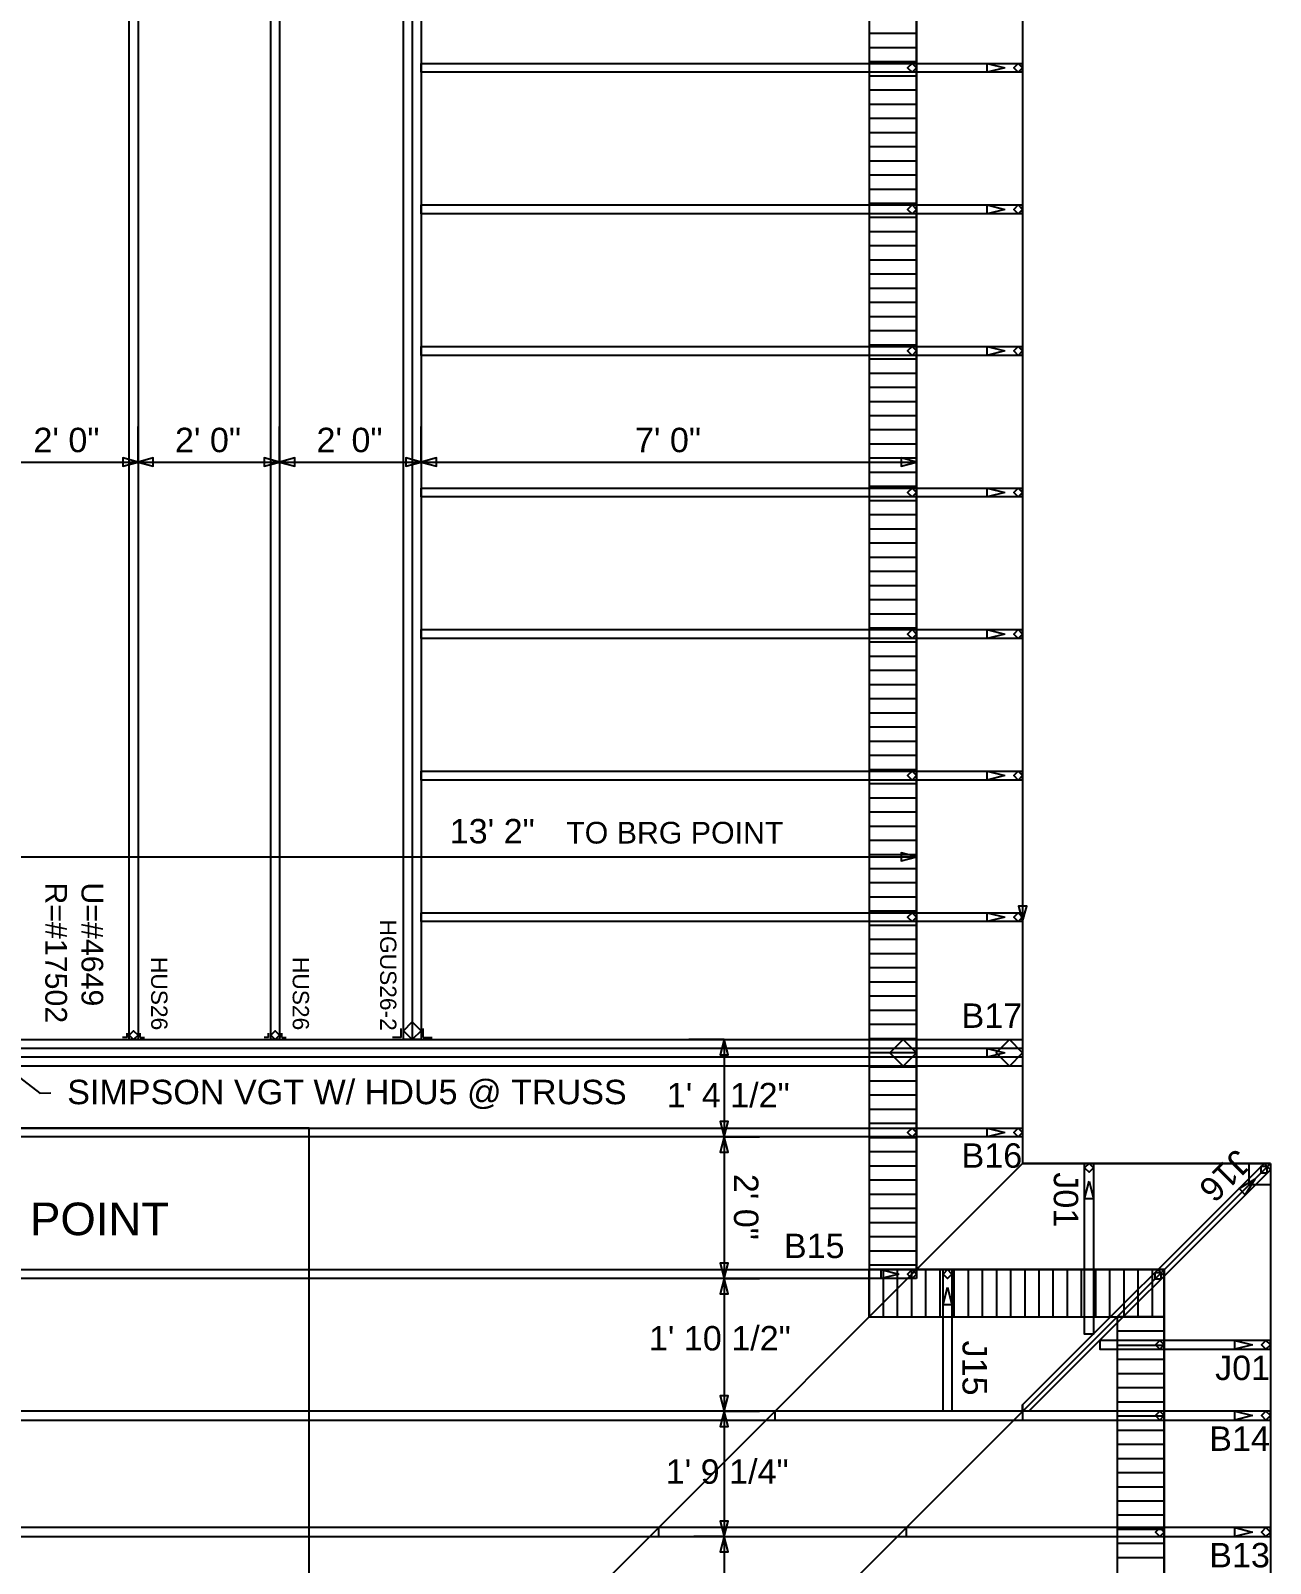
# Model space of a CAD drawing. Header units: inches. Extents: x -25328 to 8149, y -5530 to 4336.
# Drawn here: x 1733.8 to 1944.1, y 2535.3 to 2795.1 of the extents above; entities that cross this region are included whole.
import ezdxf

# ---------------------------------------------------------------- set-up
doc = ezdxf.new("R2010")
doc.units = ezdxf.units.IN
doc.header["$LTSCALE"] = 16
doc.header["$MEASUREMENT"] = 0
doc.layers.get('0').update_dxf_attribs({"linetype": 'CONTINUOUS'})
for name, color, linetype in [('1st_Floor_Labels_Connector', 7, 'CONTINUOUS'), ('1st_Floor_Labels_Engineering_Mem', 7, 'CONTINUOUS'), ('1st_Floor_Objects_CAD_Objects', 7, 'CONTINUOUS'), ('1st_Floor_Objects_Connectors', 7, 'CONTINUOUS'), ('1st_Floor_Objects_Dimensions', 7, 'CONTINUOUS'), ('1st_Floor_Objects_Planes', 7, 'CONTINUOUS'), ('1st_Floor_Objects_Roof_Framing', 40, 'CONTINUOUS'), ('1st_Floor_Objects_Roof_Truss', 40, 'CONTINUOUS'), ('1st_Floor_Objects_Roof_Truss_Pro', 7, 'CONTINUOUS'), ('1st_Floor_Objects_Walls', 7, 'CONTINUOUS'), ('DIM', 5, 'CONTINUOUS')]:
    doc.layers.add(name, color=color, linetype=linetype)
doc.styles.add('ARIAL', font='arial.ttf', dxfattribs={"height": 13.333333})
doc.styles.add('PAYTAS RM', font='romans.shx', dxfattribs={"width": 0.7, "height": 4.5})
doc.dimstyles.new('DIM- PAYTAS', dxfattribs={"dimscale": 48, "dimtxt": 0.1, "dimasz": 0.0625, "dimexe": 0.125, "dimexo": 0.125, "dimgap": 0.125, "dimtad": 1, "dimdec": 1, "dimzin": 3, "dimdsep": 46, "dimlunit": 4, "dimtxsty": 'PAYTAS RM', "dimblk": 'ARCHTICK', "dimcen": 0.09, "dimdle": 0.125, "dimclrd": 5, "dimclre": 5, "dimclrt": 11, "dimadec": 0, "dimazin": 0, "dimtfac": 1, "dimtdec": 1, "dimtofl": 0, "dimtmove": 2, "dimatfit": 3, "dimfxl": 0, "dimfrac": 2, "dimtolj": 1, "dimtzin": 3, "dimarcsym": 0})

# ---------------------------------------------------------------- blocks, each defined once
blk = doc.blocks.new('_ArchTick')
at = {"color": 0, "linetype": 'ByBlock', "const_width": 0.15}
blk.add_lwpolyline([(-0.5, -0.5), (0.5, 0.5)], dxfattribs=at)

msp = doc.modelspace()

# ---------------------------------------------------------------- linework, layer by layer
at = {"layer": '1st_Floor_Labels_Engineering_Mem', "color": 7}
msp.add_line((1902.05628768, 3124.08641558), (1902.05633918, 2644.08641558), dxfattribs=at)
msp.add_lwpolyline([(1902.05633918, 2644.08641558), (1902.75083676, 2646.67831927), (1901.36184016, 2646.67831927), (1902.05633918, 2644.08641558)], close=True, dxfattribs=at).dxf.unprotected_set("ltscale", 0)
at = {"layer": '1st_Floor_Objects_CAD_Objects', "color": 7}
for p, q in [((1781.05635157, 2609.0864461), (1685.05636302, 2609.0864461)), ((1781.05635157, 2463.5864461), (1781.05635157, 2609.0864461))]:
    msp.add_line(p, q, dxfattribs=at)
at = {"layer": '1st_Floor_Objects_Connectors', "color": 7}
for p, q in [((1750.19633952, 2624.44643145), (1750.19633952, 2625.19643145)), ((1752.41634456, 2624.44643145), (1752.41634456, 2625.19643145)), ((1774.19633952, 2624.44643145), (1774.19633952, 2625.19643145)), ((1776.41634456, 2624.44643145), (1776.41634456, 2625.19643145)), ((1796.69632808, 2624.44643145), (1796.69632808, 2625.94643145)), ((1800.41632167, 2624.44643145), (1800.41632167, 2625.94643145)), ((1750.19633952, 2624.44643145), (1749.44633952, 2624.44643145)), ((1752.41634456, 2624.44643145), (1753.166356, 2624.44643145)), ((1774.19633952, 2624.44643145), (1773.44633952, 2624.44643145)), ((1776.41634456, 2624.44643145), (1777.166356, 2624.44643145)), ((1796.69632808, 2624.44643145), (1795.19632808, 2624.44643145)), ((1800.41632167, 2624.44643145), (1801.91632167, 2624.44643145))]:
    msp.add_line(p, q, dxfattribs=at)
at = {"layer": '1st_Floor_Objects_Dimensions', "color": 7}
for p, q in [((1752.05634776, 2722.00337725), (1752.05634776, 2728.00342303)), ((1752.05634776, 2722.00337725), (1752.05634776, 2728.00342303)), ((1776.05634776, 2722.00337725), (1776.05634776, 2728.00342303)), ((1776.05634776, 2722.00337725), (1776.05634776, 2728.00342303)), ((1800.05632487, 2722.00337725), (1800.05632487, 2728.00342303)), ((1800.05632487, 2722.00337725), (1800.05632487, 2728.00342303)), ((1884.05633059, 2722.00337725), (1884.05633059, 2728.00342303)), ((1728.05634776, 2722.00337725), (1752.05634776, 2722.00337725)), ((1752.05634776, 2722.00337725), (1752.05634776, 2716.00337725)), ((1752.05634776, 2722.00337725), (1752.05634776, 2716.00337725)), ((1752.05634776, 2722.00337725), (1776.05634776, 2722.00337725)), ((1776.05634776, 2722.00337725), (1776.05634776, 2716.00337725)), ((1776.05634776, 2722.00337725), (1776.05634776, 2716.00337725)), ((1776.05634776, 2722.00337725), (1800.05632487, 2722.00337725)), ((1800.05632487, 2722.00337725), (1800.05632487, 2716.00337725)), ((1800.05632487, 2722.00337725), (1800.05632487, 2716.00337725)), ((1800.05632487, 2722.00337725), (1884.05633059, 2722.00337725)), ((1884.05633059, 2722.00337725), (1884.05633059, 2716.00337725)), ((1884.05634776, 2655.06528216), (1884.05634776, 2661.06528216)), ((1726.05024424, 2655.06528216), (1884.05634776, 2655.06528216)), ((1884.05634776, 2655.06528216), (1884.05634776, 2625.5864461)), ((1851.43749324, 2624.0864461), (1845.43750468, 2624.0864461)), ((1851.43749324, 2624.0864461), (1857.43749324, 2624.0864461)), ((1851.43749324, 2624.0864461), (1851.43749324, 2607.5864461)), ((1851.43749324, 2607.5864461), (1845.43749324, 2607.5864461)), ((1851.43749324, 2607.5864461), (1845.43749324, 2607.5864461)), ((1851.43749324, 2607.5864461), (1857.43749324, 2607.5864461)), ((1851.43749324, 2607.5864461), (1851.43749324, 2583.5864461)), ((1851.43749324, 2607.5864461), (1857.43749324, 2607.5864461)), ((1851.43749324, 2583.5864461), (1845.43749324, 2583.5864461)), ((1851.43749324, 2583.5864461), (1845.43749324, 2583.5864461)), ((1851.43749324, 2583.5864461), (1857.43749324, 2583.5864461)), ((1851.43749324, 2583.5864461), (1851.43749324, 2561.0864461)), ((1851.43749324, 2583.5864461), (1857.43749324, 2583.5864461)), ((1851.43749324, 2561.0864461), (1845.43749324, 2561.0864461)), ((1851.43749324, 2561.0864461), (1845.43749324, 2561.0864461)), ((1851.43749324, 2561.0864461), (1857.43749324, 2561.0864461)), ((1851.43749324, 2561.0864461), (1851.43749324, 2539.83643847)), ((1851.43749324, 2561.0864461), (1857.43749324, 2561.0864461)), ((1851.43749324, 2539.83643847), (1846.30627719, 2539.83643847)), ((1851.43749324, 2539.83643847), (1846.30627719, 2539.83643847)), ((1851.43749324, 2539.83643847), (1857.43749324, 2539.83643847)), ((1851.43749324, 2539.83643847), (1851.43749324, 2508.83645373)), ((1851.43749324, 2539.83643847), (1857.43749324, 2539.83643847))]:
    msp.add_line(p, q, dxfattribs=at)
for points in [[(1752.05634776, 2722.00337725), (1749.46444407, 2722.6978963), (1749.46444407, 2721.30885821), (1752.05634776, 2722.00337725)], [(1752.05634776, 2722.00337725), (1754.64825145, 2721.30885821), (1754.64825145, 2722.6978963), (1752.05634776, 2722.00337725)], [(1776.05634776, 2722.00337725), (1773.46444407, 2722.6978963), (1773.46444407, 2721.30885821), (1776.05634776, 2722.00337725)], [(1776.05634776, 2722.00337725), (1778.64825145, 2721.30885821), (1778.64825145, 2722.6978963), (1776.05634776, 2722.00337725)], [(1800.05632487, 2722.00337725), (1797.46442118, 2722.6978963), (1797.46442118, 2721.30885821), (1800.05632487, 2722.00337725)], [(1800.05632487, 2722.00337725), (1802.64822856, 2721.30885821), (1802.64822856, 2722.6978963), (1800.05632487, 2722.00337725)], [(1884.05633059, 2722.00337725), (1881.46442977, 2722.6978963), (1881.46442977, 2721.30885821), (1884.05633059, 2722.00337725)], [(1884.05634776, 2655.06528216), (1881.46444693, 2655.7598012), (1881.46444693, 2654.37076312), (1884.05634776, 2655.06528216)], [(1851.43749324, 2624.0864461), (1850.74299708, 2621.49454241), (1852.13198939, 2621.49454241), (1851.43749324, 2624.0864461)], [(1851.43749324, 2607.5864461), (1852.13198939, 2610.17834979), (1850.74299708, 2610.17834979), (1851.43749324, 2607.5864461)], [(1851.43749324, 2607.5864461), (1850.74299708, 2604.99454241), (1852.13198939, 2604.99454241), (1851.43749324, 2607.5864461)], [(1851.43749324, 2583.5864461), (1852.13198939, 2586.17834979), (1850.74299708, 2586.17834979), (1851.43749324, 2583.5864461)], [(1851.43749324, 2583.5864461), (1850.74299708, 2580.99454241), (1852.13198939, 2580.99454241), (1851.43749324, 2583.5864461)], [(1851.43749324, 2561.0864461), (1852.13198939, 2563.67834979), (1850.74299708, 2563.67834979), (1851.43749324, 2561.0864461)], [(1851.43749324, 2561.0864461), (1850.74299708, 2558.49454241), (1852.13198939, 2558.49454241), (1851.43749324, 2561.0864461)], [(1851.43749324, 2539.83643847), (1852.13198939, 2542.42834216), (1850.74299708, 2542.42834216), (1851.43749324, 2539.83643847)], [(1851.43749324, 2539.83643847), (1850.74299708, 2537.24453478), (1852.13198939, 2537.24453478), (1851.43749324, 2539.83643847)]]:
    msp.add_lwpolyline(points, close=True, dxfattribs=at).dxf.unprotected_set("ltscale", 0)
at = {"layer": '1st_Floor_Objects_Planes', "color": 70}
for p, q in [((1902.05626765, 3303.08629351), (1902.0563449, 2603.08649188)), ((1902.05627051, 3303.08620196), (1902.0563449, 2603.0864461)), ((1902.0563449, 2603.08649188), (1744.05605784, 2445.08622485)), ((1902.05631915, 2603.08649188), (1745.05636302, 2446.08655291)), ((1766.05642024, 2425.08648425), (1944.05634776, 2603.0864461)), ((1766.05644313, 2425.08650714), (1944.0563449, 2603.0864461)), ((1944.0563449, 2603.0864461), (1902.05631915, 2603.08649188)), ((1902.05637065, 2603.0864461), (1944.0563778, 2603.0864461)), ((1944.05634776, 2603.0864461), (1944.05639497, 2147.08646613)), ((1944.05634776, 2603.0864461), (1944.05639211, 2147.08647757))]:
    msp.add_line(p, q, dxfattribs=at)
at = {"layer": '1st_Floor_Objects_Planes', "color": 7}
for p, q in [((1884.05627337, 3285.08620196), (1884.05634776, 2585.0864461)), ((1884.05638781, 2585.0864461), (1926.05639354, 2585.0864461)), ((1926.05634848, 2585.0864461), (1926.05639354, 2165.08646899))]:
    msp.add_line(p, q, dxfattribs=at)
at = {"layer": '1st_Floor_Objects_Roof_Framing', "color": 40}
for points in [[(1884.05632773, 2788.83646136), (1883.30632773, 2789.58646136), (1882.55632773, 2788.83646136), (1883.30632773, 2788.08646136)], [(1899.05632487, 2788.83646136), (1896.05632487, 2788.08646136), (1896.05632487, 2789.58646136)], [(1902.05632487, 2788.83646136), (1901.30632487, 2789.58646136), (1900.55632487, 2788.83646136), (1901.30632487, 2788.08646136)], [(1884.05633059, 2764.83646136), (1883.30633059, 2765.58646136), (1882.55633059, 2764.83646136), (1883.30633059, 2764.08646136)], [(1899.05632773, 2764.83646136), (1896.05632773, 2764.08646136), (1896.05632773, 2765.58646136)], [(1902.05632773, 2764.83646136), (1901.30632773, 2765.58646136), (1900.55632773, 2764.83646136), (1901.30632773, 2764.08646136)], [(1884.05633345, 2740.83646136), (1883.30633345, 2741.58646136), (1882.55633345, 2740.83646136), (1883.30633345, 2740.08646136)], [(1899.05633059, 2740.83646136), (1896.05633059, 2740.08646136), (1896.05633059, 2741.58646136)], [(1902.05633059, 2740.83646136), (1901.30633059, 2741.58646136), (1900.55633059, 2740.83646136), (1901.30633059, 2740.08646136)], [(1884.05633632, 2716.83646136), (1883.30633632, 2717.58646136), (1882.55633632, 2716.83646136), (1883.30633632, 2716.08646136)], [(1899.05633345, 2716.83646136), (1896.05633345, 2716.08646136), (1896.05633345, 2717.58646136)], [(1902.05633345, 2716.83646136), (1901.30633345, 2717.58646136), (1900.55633345, 2716.83646136), (1901.30633345, 2716.08646136)], [(1884.05633632, 2692.83646136), (1883.30633632, 2693.58646136), (1882.55633632, 2692.83646136), (1883.30633632, 2692.08646136)], [(1899.05633632, 2692.83646136), (1896.05633632, 2692.08646136), (1896.05633632, 2693.58646136)], [(1902.05633632, 2692.83646136), (1901.30633632, 2693.58646136), (1900.55633632, 2692.83646136), (1901.30633632, 2692.08646136)], [(1884.05633918, 2668.83646136), (1883.30633918, 2669.58646136), (1882.55633918, 2668.83646136), (1883.30633918, 2668.08646136)], [(1899.05633918, 2668.83646136), (1896.05633918, 2668.08646136), (1896.05633918, 2669.58646136)], [(1902.05633918, 2668.83646136), (1901.30633918, 2669.58646136), (1900.55633918, 2668.83646136), (1901.30633918, 2668.08646136)], [(1884.05634204, 2644.83646136), (1883.30634204, 2645.58646136), (1882.55634204, 2644.83646136), (1883.30634204, 2644.08646136)], [(1899.05633918, 2644.83646136), (1896.05633918, 2644.08646136), (1896.05633918, 2645.58646136)], [(1902.05633918, 2644.83646136), (1901.30633918, 2645.58646136), (1900.55633918, 2644.83646136), (1901.30633918, 2644.08646136)], [(1751.30633632, 2624.0864461), (1750.55632487, 2624.8364461), (1751.30633632, 2625.5864461), (1752.05634776, 2624.8364461)], [(1775.30633632, 2624.0864461), (1774.55632487, 2624.8364461), (1775.30633632, 2625.5864461), (1776.05634776, 2624.8364461)], [(1798.55631343, 2624.0864461), (1797.05631343, 2625.5864461), (1798.55631343, 2627.0864461), (1800.05631343, 2625.5864461)], [(1884.0563449, 2621.8364461), (1881.8063449, 2624.0864461), (1879.5563449, 2621.8364461), (1881.8063449, 2619.5864461)], [(1899.05634204, 2621.8364461), (1896.05634204, 2621.0864461), (1896.05634204, 2622.5864461)], [(1902.05634204, 2621.8364461), (1899.80634204, 2624.0864461), (1897.55634204, 2621.8364461), (1899.80634204, 2619.5864461)], [(1884.0563449, 2608.3364461), (1883.3063449, 2609.0864461), (1882.5563449, 2608.3364461), (1883.3063449, 2607.5864461)], [(1899.0563449, 2608.3364461), (1896.0563449, 2607.5864461), (1896.0563449, 2609.0864461)], [(1902.0563449, 2608.3364461), (1901.3063449, 2609.0864461), (1900.5563449, 2608.3364461), (1901.3063449, 2607.5864461)], [(1913.30634919, 2603.0864461), (1912.55634919, 2602.3364461), (1913.30634919, 2601.5864461), (1914.05634919, 2602.3364461)], [(1944.05635062, 2603.0864461), (1944.05635062, 2599.48645526), (1940.45635119, 2599.48645526), (1940.45635119, 2603.0864461)], [(1943.52595845, 2602.55612689), (1942.46529713, 2602.55612689), (1942.46527425, 2601.49539691), (1943.52598134, 2601.49539691)], [(1913.30634919, 2600.0864461), (1914.05634919, 2597.0864461), (1912.55634919, 2597.0864461)], [(1941.40466157, 2600.43480425), (1939.81370107, 2597.78316241), (1938.75303975, 2598.84384661)], [(1881.05634776, 2584.3364461), (1878.05634776, 2583.5864461), (1878.05634776, 2585.0864461)], [(1884.05634776, 2584.3364461), (1883.30634776, 2585.0864461), (1882.55634776, 2584.3364461), (1883.30634776, 2583.5864461)], [(1889.30637065, 2585.0864461), (1888.55637065, 2584.3364461), (1889.30637065, 2583.5864461), (1890.05637065, 2584.3364461)], [(1925.5260057, 2584.55612689), (1924.46529874, 2584.55612689), (1924.46527586, 2583.49539691), (1925.52598281, 2583.49544268)], [(1889.30637065, 2582.0864461), (1890.05637065, 2579.0864461), (1888.55637065, 2579.0864461)], [(1926.05634976, 2572.3364461), (1925.30634973, 2573.0864461), (1924.55634973, 2572.3364461), (1925.30634973, 2571.5864461)], [(1941.05635062, 2572.3364461), (1938.05635062, 2571.5864461), (1938.05635062, 2573.0864461)], [(1944.05635062, 2572.3364461), (1943.30635062, 2573.0864461), (1942.55635062, 2572.3364461), (1943.30635062, 2571.5864461)], [(1926.05635105, 2560.3364461), (1925.30635107, 2561.0864461), (1924.55635098, 2560.3364461), (1925.30635107, 2559.5864461)], [(1941.05635205, 2560.3364461), (1938.05635205, 2559.5864461), (1938.05635205, 2561.0864461)], [(1944.05635205, 2560.3364461), (1943.30635205, 2561.0864461), (1942.55635205, 2560.3364461), (1943.30635205, 2559.5864461)], [(1926.05635317, 2540.58643847), (1925.30635321, 2541.33643847), (1924.55635312, 2540.58643847), (1925.30635321, 2539.83643847)], [(1941.05635491, 2540.58643847), (1938.05635491, 2539.83643847), (1938.05635491, 2541.33643847)], [(1944.05635491, 2540.58643847), (1943.30635491, 2541.33643847), (1942.55635491, 2540.58643847), (1943.30635491, 2539.83643847)]]:
    msp.add_lwpolyline(points, close=True, dxfattribs=at).dxf.unprotected_set("ltscale", 0)
at = {"layer": '1st_Floor_Objects_Roof_Framing', "color": 7}
msp.add_lwpolyline([(1781.05635157, 2609.0864461), (1685.05636302, 2609.0864461), (1685.05636302, 2463.5864461), (1781.05635157, 2463.5864461)], close=True, dxfattribs=at).dxf.unprotected_set("ltscale", 0)
at = {"layer": '1st_Floor_Objects_Roof_Truss', "color": 40}
for p, q in [((1798.55627909, 3133.08595782), (1798.55632487, 2624.0864461)), ((1800.05631343, 2788.08646136), (1800.05631343, 2789.58646136)), ((1800.05631343, 2788.08646136), (1800.05631343, 2789.58646136)), ((1884.05632773, 2788.08646136), (1884.05632773, 2789.58646136)), ((1902.05632487, 2788.08646136), (1902.05632487, 2789.58646136)), ((1800.05631343, 2764.08646136), (1800.05631343, 2765.58646136)), ((1800.05631343, 2764.08646136), (1800.05631343, 2765.58646136)), ((1884.05633059, 2764.08646136), (1884.05633059, 2765.58646136)), ((1902.05632773, 2764.08646136), (1902.05632773, 2765.58646136)), ((1800.05631343, 2740.08646136), (1800.05631343, 2741.58646136)), ((1800.05631343, 2740.08646136), (1800.05631343, 2741.58646136)), ((1884.05633345, 2740.08646136), (1884.05633345, 2741.58646136)), ((1902.05633059, 2740.08646136), (1902.05633059, 2741.58646136)), ((1800.05632487, 2716.08646136), (1800.05632487, 2717.58646136)), ((1800.05632487, 2716.08646136), (1800.05632487, 2717.58646136)), ((1884.05633632, 2716.08646136), (1884.05633632, 2717.58646136)), ((1902.05633345, 2716.08646136), (1902.05633345, 2717.58646136)), ((1800.05632487, 2692.08646136), (1800.05632487, 2693.58646136)), ((1800.05632487, 2692.08646136), (1800.05632487, 2693.58646136)), ((1884.05633632, 2692.08646136), (1884.05633632, 2693.58646136)), ((1902.05633632, 2692.08646136), (1902.05633632, 2693.58646136)), ((1800.05632487, 2668.08646136), (1800.05632487, 2669.58646136)), ((1800.05632487, 2668.08646136), (1800.05632487, 2669.58646136)), ((1884.05633918, 2668.08646136), (1884.05633918, 2669.58646136)), ((1902.05633918, 2668.08646136), (1902.05633918, 2669.58646136)), ((1800.05632487, 2644.08646136), (1800.05632487, 2645.58646136)), ((1800.05632487, 2644.08646136), (1800.05632487, 2645.58646136)), ((1884.05634204, 2644.08646136), (1884.05634204, 2645.58646136)), ((1902.05633918, 2644.08646136), (1902.05633918, 2645.58646136)), ((1902.05634204, 2622.5864461), (1590.05691996, 2622.5864461)), ((1752.05634776, 2624.0864461), (1750.55633632, 2624.0864461)), ((1752.05634776, 2624.0864461), (1750.55633632, 2624.0864461)), ((1776.05634776, 2624.0864461), (1774.55633632, 2624.0864461)), ((1776.05634776, 2624.0864461), (1774.55633632, 2624.0864461)), ((1798.55632487, 2624.0864461), (1797.05632487, 2624.0864461)), ((1798.55632487, 2624.0864461), (1797.05632487, 2624.0864461)), ((1800.05632487, 2624.0864461), (1798.55632487, 2624.0864461)), ((1800.05632487, 2624.0864461), (1798.55632487, 2624.0864461)), ((1902.05634204, 2621.0864461), (1590.05691996, 2621.0864461)), ((1944.05632344, 2602.0257619), (1942.99561921, 2603.08649188)), ((1890.05637065, 2585.0864461), (1888.55637065, 2585.0864461)), ((1890.05637065, 2585.0864461), (1888.55637065, 2585.0864461)), ((1926.05630198, 2584.0257619), (1924.99561769, 2585.08649188)), ((1902.05628768, 2562.14717608), (1902.05633059, 2561.0864461)), ((1902.05628768, 2562.14717608), (1902.05633059, 2561.0864461)), ((1860.05626193, 2561.0864461), (1860.05626193, 2559.5864461)), ((1860.05626193, 2561.0864461), (1860.05626193, 2559.5864461)), ((1890.05637065, 2561.0864461), (1888.55637065, 2561.0864461)), ((1890.05637065, 2561.0864461), (1888.55637065, 2561.0864461)), ((1903.11699334, 2561.0864461), (1902.05633059, 2561.0864461)), ((1903.11699334, 2561.0864461), (1902.05633059, 2561.0864461)), ((1902.05636493, 2561.0864461), (1902.05636493, 2559.5864461)), ((1902.05636493, 2561.0864461), (1902.05636493, 2559.5864461)), ((1840.30627719, 2541.33643847), (1840.30627719, 2539.83643847)), ((1840.30627719, 2541.33643847), (1840.30627719, 2539.83643847)), ((1882.30638018, 2541.33643847), (1882.30638018, 2539.83643847)), ((1882.30638018, 2541.33643847), (1882.30638018, 2539.83643847))]:
    msp.add_line(p, q, dxfattribs=at)
for points in [[(1752.05630198, 3133.08595782), (1752.05634776, 2624.0864461), (1751.30634776, 2624.0864461), (1750.55634776, 2624.0864461), (1750.55630198, 3133.08595782), (1751.30630198, 3133.08595782)], [(1776.05630198, 3133.08595782), (1776.05634776, 2624.0864461), (1775.30634776, 2624.0864461), (1774.55634776, 2624.0864461), (1774.55630198, 3133.08595782), (1775.30630198, 3133.08595782)], [(1800.05627909, 3133.08595782), (1800.05632487, 2624.0864461), (1798.55632487, 2624.0864461), (1797.05632487, 2624.0864461), (1797.05627909, 3133.08595782), (1798.55627909, 3133.08595782)], [(1902.05632487, 2788.08646136), (1800.05631343, 2788.08646136), (1800.05631343, 2788.83646136), (1800.05631343, 2789.58646136), (1902.05632487, 2789.58646136), (1902.05632487, 2788.83646136)], [(1902.05632773, 2764.08646136), (1800.05631343, 2764.08646136), (1800.05631343, 2764.83646136), (1800.05631343, 2765.58646136), (1902.05632773, 2765.58646136), (1902.05632773, 2764.83646136)], [(1902.05633059, 2740.08646136), (1800.05631343, 2740.08646136), (1800.05631343, 2740.83646136), (1800.05631343, 2741.58646136), (1902.05633059, 2741.58646136), (1902.05633059, 2740.83646136)], [(1902.05633345, 2716.08646136), (1800.05632487, 2716.08646136), (1800.05632487, 2716.83646136), (1800.05632487, 2717.58646136), (1902.05633345, 2717.58646136), (1902.05633345, 2716.83646136)], [(1902.05633632, 2692.08646136), (1800.05632487, 2692.08646136), (1800.05632487, 2692.83646136), (1800.05632487, 2693.58646136), (1902.05633632, 2693.58646136), (1902.05633632, 2692.83646136)], [(1902.05633918, 2668.08646136), (1800.05632487, 2668.08646136), (1800.05632487, 2668.83646136), (1800.05632487, 2669.58646136), (1902.05633918, 2669.58646136), (1902.05633918, 2668.83646136)], [(1902.05633918, 2644.08646136), (1800.05632487, 2644.08646136), (1800.05632487, 2644.83646136), (1800.05632487, 2645.58646136), (1902.05633918, 2645.58646136), (1902.05633918, 2644.83646136)], [(1902.05634204, 2619.5864461), (1590.05691996, 2619.5864461), (1590.05691996, 2621.8364461), (1590.05691996, 2624.0864461), (1902.05634204, 2624.0864461), (1902.05634204, 2621.8364461)], [(1902.0563449, 2607.5864461), (1590.05691996, 2607.5864461), (1590.05691996, 2608.3364461), (1590.05691996, 2609.0864461), (1902.0563449, 2609.0864461), (1902.0563449, 2608.3364461)], [(1944.05632344, 2602.02580767), (1903.11695329, 2561.0864461), (1902.05629054, 2561.0864461), (1902.05627051, 2562.1471303), (1942.99566212, 2603.08649188), (1943.5259842, 2602.55612689)], [(1884.05634776, 2583.5864461), (1590.05689708, 2583.5864461), (1590.05689708, 2584.3364461), (1590.05689708, 2585.0864461), (1884.05634776, 2585.0864461), (1884.05634776, 2584.3364461)], [(1890.05637065, 2585.0864461), (1890.05637065, 2561.0864461), (1889.30637065, 2561.0864461), (1888.55637065, 2561.0864461), (1888.55637065, 2585.0864461), (1889.30637065, 2585.0864461)], [(1944.05635205, 2561.0864461), (1564.05690471, 2561.0864461), (1564.05690471, 2560.3364461), (1564.05690471, 2559.5864461), (1944.05635205, 2559.5864461), (1944.05635205, 2560.3364461)], [(1944.05635491, 2541.33643847), (1564.05690471, 2541.33643847), (1564.05690471, 2540.58643847), (1564.05690471, 2539.83643847), (1944.05635491, 2539.83643847), (1944.05635491, 2540.58643847)]]:
    msp.add_lwpolyline(points, close=True, dxfattribs=at).dxf.unprotected_set("ltscale", 0)
at = {"layer": '1st_Floor_Objects_Roof_Truss_Pro', "color": 7}
for p, q in [((1914.05634919, 2603.0864461), (1912.55634919, 2603.0864461)), ((1914.05634919, 2585.0864461), (1912.55634919, 2585.0864461)), ((1914.05634919, 2574.14717608), (1912.55634919, 2574.14717608)), ((1914.05634919, 2574.14717608), (1912.55634919, 2574.14717608)), ((1915.11697474, 2573.0864461), (1915.11697474, 2571.5864461)), ((1915.11697474, 2573.0864461), (1915.11697474, 2571.5864461)), ((1926.05634976, 2573.0864461), (1926.05634976, 2571.5864461)), ((1944.05635062, 2573.0864461), (1944.05635062, 2571.5864461))]:
    msp.add_line(p, q, dxfattribs=at)
for points in [[(1914.05634919, 2603.0864461), (1914.05634919, 2574.14717608), (1913.30634919, 2574.14717608), (1912.55634919, 2574.14717608), (1912.55634919, 2603.0864461), (1913.30634919, 2603.0864461)], [(1944.05635062, 2573.0864461), (1915.11697474, 2573.0864461), (1915.11697474, 2572.3364461), (1915.11697474, 2571.5864461), (1944.05635062, 2571.5864461), (1944.05635062, 2572.3364461)]]:
    msp.add_lwpolyline(points, close=True, dxfattribs=at).dxf.unprotected_set("ltscale", 0)
at = {"layer": '1st_Floor_Objects_Walls', "color": 7}
for p, q in [((1876.05632678, 2794.69093829), (1884.05632773, 2794.69093829)), ((1876.05632678, 2792.29092913), (1884.05632773, 2792.29092913)), ((1876.05632678, 2789.89091998), (1884.05632773, 2789.89091998)), ((1876.05632678, 2787.49091082), (1884.05633059, 2787.49091082)), ((1876.05632678, 2785.09090167), (1884.05633059, 2785.09090167)), ((1876.05632678, 2782.69089251), (1884.05633059, 2782.69089251)), ((1876.05632678, 2780.29088336), (1884.05633059, 2780.29088336)), ((1876.05632678, 2777.8908742), (1884.05633059, 2777.8908742)), ((1876.05632678, 2775.49086505), (1884.05633059, 2775.49086505)), ((1876.05632678, 2773.09085589), (1884.05633059, 2773.09085589)), ((1876.0563325, 2770.69084674), (1884.05633059, 2770.69084674)), ((1876.0563325, 2768.29083758), (1884.05633059, 2768.29083758)), ((1876.0563325, 2765.89082842), (1884.05633059, 2765.89082842)), ((1876.0563325, 2763.49081927), (1884.05633059, 2763.49081927)), ((1876.0563325, 2761.09081011), (1884.05633059, 2761.09081011)), ((1876.0563325, 2758.69080096), (1884.05633059, 2758.69080096)), ((1876.0563325, 2756.2907918), (1884.05633059, 2756.2907918)), ((1876.0563325, 2753.89078265), (1884.05633059, 2753.89078265)), ((1876.0563325, 2751.49077349), (1884.05633059, 2751.49077349)), ((1876.0563325, 2749.09076434), (1884.05633345, 2749.09076434)), ((1876.0563325, 2746.69075518), (1884.05633345, 2746.69075518)), ((1876.0563325, 2744.29074603), (1884.05633345, 2744.29074603)), ((1876.0563325, 2741.89073687), (1884.05633345, 2741.89073687)), ((1876.0563325, 2739.49072772), (1884.05633345, 2739.49072772)), ((1876.0563325, 2737.09071856), (1884.05633345, 2737.09071856)), ((1876.0563325, 2734.69070941), (1884.05633345, 2734.69070941)), ((1876.0563325, 2732.29070025), (1884.05633345, 2732.29070025)), ((1876.0563325, 2729.8906911), (1884.05633345, 2729.8906911)), ((1876.0563325, 2727.49068194), (1884.05633632, 2727.49068194)), ((1876.0563325, 2725.09067278), (1884.05633632, 2725.09067278)), ((1876.0563325, 2722.69066363), (1884.05633632, 2722.69066363)), ((1876.0563325, 2720.29065447), (1884.05633632, 2720.29065447)), ((1876.0563325, 2717.89064532), (1884.05633632, 2717.89064532)), ((1876.05633822, 2715.49063616), (1884.05633632, 2715.49063616)), ((1876.05633822, 2713.09062701), (1884.05633632, 2713.09062701)), ((1876.05633822, 2710.69061785), (1884.05633632, 2710.69061785)), ((1876.05633822, 2708.2906087), (1884.05633632, 2708.2906087)), ((1876.05633822, 2705.89059954), (1884.05633632, 2705.89059954)), ((1876.05633822, 2703.49059039), (1884.05633632, 2703.49059039)), ((1876.05633822, 2701.09058123), (1884.05633632, 2701.09058123)), ((1876.05633822, 2698.69057208), (1884.05633918, 2698.69057208)), ((1876.05633822, 2696.29056292), (1884.05633918, 2696.29056292)), ((1876.05633822, 2693.89055377), (1884.05633918, 2693.89055377)), ((1876.05633822, 2691.49054461), (1884.05633918, 2691.49054461)), ((1876.05633822, 2689.09053546), (1884.05633918, 2689.09053546)), ((1876.05633822, 2686.6905263), (1884.05633918, 2686.6905263)), ((1876.05633822, 2684.29051715), (1884.05633918, 2684.29051715)), ((1876.05633822, 2681.89050799), (1884.05633918, 2681.89050799)), ((1876.05633822, 2679.49049883), (1884.05633918, 2679.49049883)), ((1876.05633822, 2677.09048968), (1884.05634204, 2677.09048968)), ((1876.05633822, 2674.69048052), (1884.05634204, 2674.69048052)), ((1876.05633822, 2672.29047137), (1884.05634204, 2672.29047137)), ((1876.05633822, 2669.89046221), (1884.05634204, 2669.89046221)), ((1876.05633822, 2667.49045306), (1884.05634204, 2667.49045306)), ((1876.05633822, 2665.0904439), (1884.05634204, 2665.0904439)), ((1876.05634394, 2662.69043475), (1884.05634204, 2662.69043475)), ((1876.05634394, 2660.29042559), (1884.05634204, 2660.29042559)), ((1876.05634394, 2657.89041644), (1884.05634204, 2657.89041644)), ((1876.05634394, 2655.49040728), (1884.05634204, 2655.49040728)), ((1876.05634394, 2653.09039813), (1884.05634204, 2653.09039813)), ((1876.05634394, 2650.69038897), (1884.05634204, 2650.69038897)), ((1876.05634394, 2648.29037982), (1884.05634204, 2648.29037982)), ((1876.05634394, 2645.89037066), (1884.0563449, 2645.89037066)), ((1876.05634394, 2643.49036151), (1884.0563449, 2643.49036151)), ((1876.05634394, 2641.09035235), (1884.0563449, 2641.09035235)), ((1876.05634394, 2638.6903432), (1884.0563449, 2638.6903432)), ((1876.05634394, 2636.29033404), (1884.0563449, 2636.29033404)), ((1876.05634394, 2633.89032488), (1884.0563449, 2633.89032488)), ((1876.05634394, 2631.49031573), (1884.0563449, 2631.49031573)), ((1876.05634394, 2629.09030657), (1884.0563449, 2629.09030657)), ((1876.05634394, 2626.69029742), (1884.0563449, 2626.69029742)), ((1876.05634394, 2624.29028826), (1884.05634776, 2624.29028826)), ((1876.05634394, 2621.89027911), (1884.05634776, 2621.89027911)), ((1876.05634394, 2619.49026995), (1884.05634776, 2619.49026995)), ((1876.05634394, 2617.0902608), (1884.05634776, 2617.0902608)), ((1876.05634394, 2614.69025164), (1884.05634776, 2614.69025164)), ((1876.05634394, 2612.29024249), (1884.05634776, 2612.29024249)), ((1876.05634967, 2609.89023333), (1884.05634776, 2609.89023333)), ((1876.05634967, 2607.49022418), (1884.05634776, 2607.49022418)), ((1876.05634967, 2605.09021502), (1884.05634776, 2605.09021502)), ((1876.05634967, 2602.69020587), (1884.05634776, 2602.69020587)), ((1876.05634967, 2600.29019671), (1884.05634776, 2600.29019671)), ((1876.05634967, 2597.89018756), (1884.05634776, 2597.89018756)), ((1876.05634967, 2595.4901784), (1884.05635062, 2595.4901784)), ((1876.05634967, 2593.09016924), (1884.05635062, 2593.09016924)), ((1876.05634967, 2590.69016009), (1884.05635062, 2590.69016009)), ((1876.05634967, 2588.29015093), (1884.05635062, 2588.29015093)), ((1876.05634967, 2585.89014178), (1884.05635062, 2585.89014178)), ((1876.05683604, 2577.08643084), (1876.05683604, 2585.0864461)), ((1878.45683661, 2577.08643084), (1878.45683661, 2585.0864461)), ((1880.85683719, 2577.08643084), (1880.85683719, 2585.0864461)), ((1883.25683776, 2577.08643084), (1883.25683776, 2585.0864461)), ((1885.65683833, 2577.08643084), (1885.65683833, 2585.0864461)), ((1888.0568389, 2577.08643084), (1888.0568389, 2585.0864461)), ((1890.45683947, 2577.08643084), (1890.45683947, 2585.0864461)), ((1892.85684005, 2577.08643084), (1892.85684005, 2585.0864461)), ((1895.25684062, 2577.08643084), (1895.25684062, 2585.0864461)), ((1897.65684119, 2577.08643084), (1897.65684119, 2585.0864461)), ((1900.05684176, 2577.08643084), (1900.05684176, 2585.0864461)), ((1902.45684233, 2577.08643084), (1902.45684233, 2585.0864461)), ((1904.85684291, 2577.08643084), (1904.85684291, 2585.0864461)), ((1907.25684348, 2577.08643084), (1907.25684348, 2585.0864461)), ((1909.65684405, 2577.08643084), (1909.65684405, 2585.0864461)), ((1912.05684462, 2577.08643084), (1912.05684462, 2585.0864461)), ((1914.4568452, 2577.08643084), (1914.45684377, 2585.0864461)), ((1916.85684505, 2577.08643084), (1916.85684362, 2585.0864461)), ((1919.25684491, 2577.08643084), (1919.25684348, 2585.0864461)), ((1921.65684477, 2577.08643084), (1921.65684405, 2585.0864461)), ((1924.0568448, 2577.08643084), (1924.05684409, 2585.0864461)), ((1918.05634895, 2577.08620196), (1926.05634919, 2577.08620196)), ((1918.05634895, 2574.6861928), (1926.05634991, 2574.6861928)), ((1918.05634967, 2572.28618365), (1926.05634991, 2572.28618365)), ((1918.05634967, 2569.88617449), (1926.05634991, 2569.88617449)), ((1918.05634967, 2567.48616534), (1926.05635062, 2567.48616534)), ((1918.05635038, 2565.08615618), (1926.05635062, 2565.08615618)), ((1918.05635038, 2562.68614703), (1926.05635134, 2562.68614703)), ((1918.0563511, 2560.28613787), (1926.05635134, 2560.28613787)), ((1918.0563511, 2557.88612872), (1926.05635134, 2557.88612872)), ((1918.0563511, 2555.48611956), (1926.05635205, 2555.48611956)), ((1918.05635181, 2553.08611041), (1926.05635205, 2553.08611041)), ((1918.05635181, 2550.68610125), (1926.05635205, 2550.68610125)), ((1918.05635181, 2548.2860921), (1926.05635277, 2548.2860921)), ((1918.05635253, 2545.88608294), (1926.05635277, 2545.88608294)), ((1918.05635253, 2543.48607379), (1926.05635348, 2543.48607379)), ((1918.05635253, 2541.08606463), (1926.05635348, 2541.08606463)), ((1918.05635324, 2538.68605548), (1926.05635348, 2538.68605548)), ((1918.05635324, 2536.28604632), (1926.0563542, 2536.28604632))]:
    msp.add_line(p, q, dxfattribs=at)
for points in [[(1876.05627528, 3277.08623248), (1876.05634967, 2585.0864461), (1884.05635062, 2585.0864461), (1884.05627623, 3277.08623248)], [(1876.05627528, 3277.08623248), (1876.05634967, 2585.0864461), (1884.05635062, 2585.0864461), (1884.05627623, 3277.08623248)], [(1876.05683604, 2577.08643084), (1926.05634933, 2577.08643084), (1926.05634848, 2585.0864461), (1876.05683604, 2585.0864461)], [(1876.05683604, 2577.08643084), (1926.05634933, 2577.08643084), (1926.05634848, 2585.0864461), (1876.05683604, 2585.0864461)], [(1918.05634895, 2577.08620196), (1918.05639258, 2173.08668881), (1926.05639268, 2173.08669024), (1926.05634933, 2577.08620196)], [(1918.05634895, 2577.08620196), (1918.05639258, 2173.08668881), (1926.05639268, 2173.08669024), (1926.05634933, 2577.08620196)]]:
    msp.add_lwpolyline(points, close=True, dxfattribs=at).dxf.unprotected_set("ltscale", 0)

# ---------------------------------------------------------------- texts
at = {"color": 7, "attachment_point": 1, "style": 'ARIAL'}
for s, width, height, insert, char_height, rotation in [(['TO BRG POINT'], 38.8159790039, 3.68000042, (1824.65327159, 2660.99872332), 3.6800004244, 0.0000025045), (['U=#4649^M^JR=#17502'], 24.7628631592, 3.68000042, (1746.14848414, 2650.73131304), 3.6800004244, 270), (['BRG POINT'], 44.4478912354, 5.5200001, (1714.89841166, 2596.44287615), 5.5200001, 0.0000025045)]:
    msp.add_mtext_static_columns(s, width=width, gutter_width=1.2, height=height, dxfattribs=dict(at, insert=insert, char_height=char_height, rotation=rotation))
at = {"layer": '1st_Floor_Labels_Connector', "color": 7, "char_height": 2.76000005, "attachment_point": 1, "rotation": 270, "style": 'ARIAL'}
for s, insert in [('HGUS26-2', (1795.85867778, 2644.43568926)), ('HUS26', (1757.04135981, 2638.09648638)), ('HUS26', (1781.04135981, 2638.09648638))]:
    msp.add_mtext(s, dxfattribs=dict(at, insert=insert))
at = {"layer": '1st_Floor_Labels_Engineering_Mem', "color": 7, "char_height": 4.139999986, "attachment_point": 1, "style": 'ARIAL'}
for s, insert, rotation in [('B17', (1891.68967429, 2630.21082049), 0.0000025045), ('B16', (1891.68968001, 2606.49893695), 0.0000025045), ('J16', (1941.16600219, 2602.79494219), 224.9999953327), ('J01', (1911.46884862, 2601.5864461), 270), ('B15', (1861.5739831, 2591.18184405), 0.0000025045), ('J15', (1895.9951419, 2573.06186419), 270), ('J01', (1934.68968406, 2570.49893695), 0.0000025045), ('B14', (1933.68968502, 2558.49893695), 0.0000025045), ('B13', (1933.68968788, 2538.74892932), 0.0000025045)]:
    msp.add_mtext(s, dxfattribs=dict(at, insert=insert, rotation=rotation))
at = {"layer": '1st_Floor_Labels_Engineering_Mem', "color": 7, "insert": (1740.04303392, 2617.26764703), "char_height": 4.1399999857, "attachment_point": 1, "style": 'ARIAL'}
msp.add_mtext('\\A1;\\pt4.14414,8.28931,12.42;{\\fArial CE|b0|i0|c238|p34;SIMPSON VGT W/ HDU5 @ TRUSS}', dxfattribs=at)
at = {"layer": '1st_Floor_Objects_Dimensions', "color": 7, "char_height": 4.139999986, "attachment_point": 1, "style": 'ARIAL'}
for s, insert, rotation in [('2\' 0" ', (1734.31884089, 2727.8117116), 0.0000025045), ('2\' 0" ', (1758.31884089, 2727.8117116), 0.0000025045), ('2\' 0" ', (1782.31882945, 2727.8117116), 0.0000025045), ('7\' 0" ', (1836.31882373, 2727.8117116), 0.0000025045), ('13\' 2"', (1804.90985575, 2661.48573809), 0.0000025045), ('1\' 4 1/2"', (1841.71586314, 2616.73906451), 0.0000025045), ('2\' 0" ', (1857.24582759, 2601.32391863), 270), ('1\' 10 1/2"', (1838.68015757, 2575.52078753), 0.0000025045), ('1\' 9 1/4"', (1841.53332415, 2552.91559344), 0.0000025045)]:
    msp.add_mtext(s, dxfattribs=dict(at, insert=insert, rotation=rotation))

# ---------------------------------------------------------------- leaders
at = {"layer": 'DIM'}
msp.add_leader([(1725.55022898, 2622.5864461), (1735.37582338, 2615.00251122), (1737.2682622, 2615.04034591)], dimstyle='DIM- PAYTAS', override={"dimgap": 0.125, "dimtad": 0, "dimtfill": 1, "dimarcsym": 2}, dxfattribs=at)

doc.saveas('drawing.dxf')
